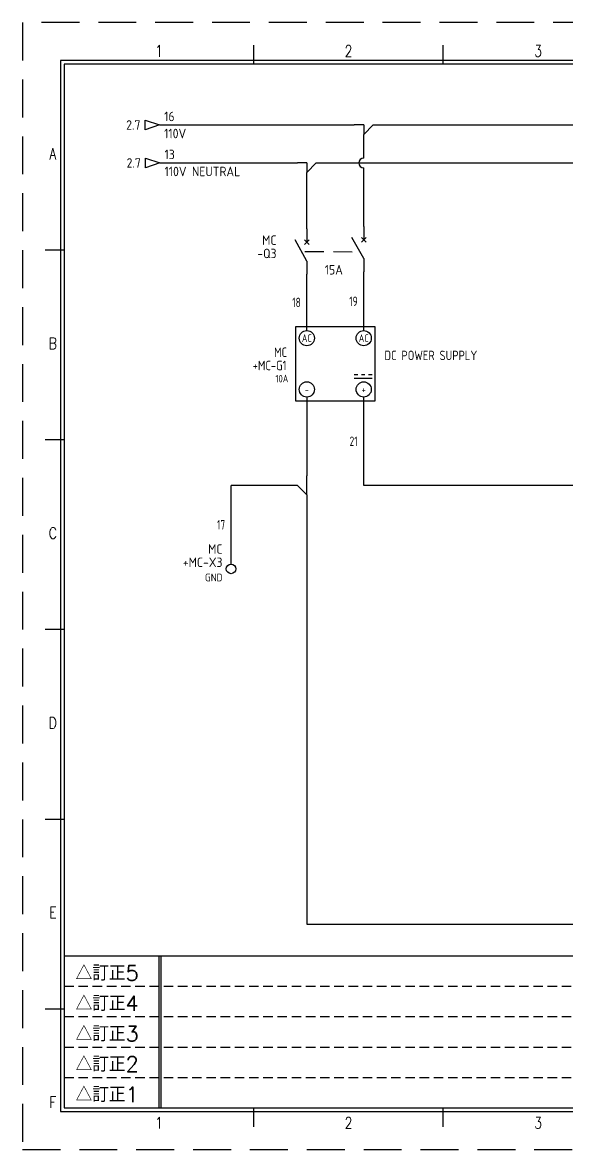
# Model space of a CAD drawing. Header units: millimetres. Extents: x 0 to 420, y 0 to 297.
# Drawn here: x 0 to 143.5, y 0 to 297 of the extents above; entities that cross this region are included whole.
import ezdxf
from ezdxf.enums import TextEntityAlignment as Align

# ---------------------------------------------------------------- set-up
doc = ezdxf.new("R2010")
doc.units = ezdxf.units.MM
doc.header["$LTSCALE"] = 10
for name, pattern in [('DASHED', [0.75, 0.5, -0.25]), ('DASHEDX2', [1.5, 1, -0.5]), ('HIDDEN', [0.375, 0.25, -0.125])]:
    doc.linetypes.add(name, pattern=pattern)
doc.layers.get('0').update_dxf_attribs({"linetype": 'CONTINUOUS'})
for name, color, linetype in [('BLU_1.0mm^2', 5, 'CONTINUOUS'), ('COMMENT', 4, 'CONTINUOUS'), ('DESC', 150, 'CONTINUOUS'), ('GRN_2.5mm^2', 3, 'CONTINUOUS'), ('HIDDEN', 7, 'HIDDEN'), ('LINK', 9, 'DASHED'), ('LOC', 8, 'CONTINUOUS'), ('MISC', 7, 'CONTINUOUS'), ('RED_2.5mm^2', 1, 'CONTINUOUS'), ('SYMS', 7, 'CONTINUOUS'), ('TAGS', 150, 'CONTINUOUS'), ('TERMS', 123, 'CONTINUOUS'), ('TITLE', 4, 'CONTINUOUS'), ('WIRENO', 72, 'CONTINUOUS'), ('WIREREF_DEST', 52, 'CONTINUOUS'), ('XREF', 7, 'CONTINUOUS'), ('ZUWAKU', 7, 'CONTINUOUS')]:
    doc.layers.add(name, color=color, linetype=linetype)
doc.styles.get("Standard").update_dxf_attribs({"font": 'romans', "width": 0.8, "bigfont": 'extfont'})
doc.styles.add('WD_IEC', font='isocp2.shx', dxfattribs={"width": 0.9, "height": 4, "bigfont": 'extfont2.shx'})

# ---------------------------------------------------------------- blocks, each defined once
blk = doc.blocks.new('JIS_tblock_a3(L)')
at = {"layer": 'HIDDEN'}
for p, q in [((-398, 32), (-258, 32)), ((-398, 24), (-258, 24)), ((-398, 16), (-258, 16)), ((-398, 8), (-258, 8))]:
    blk.add_line(p, q, dxfattribs=at)
at = {"layer": 'ZUWAKU'}
for p, q in [((-398, 40), (0, 40)), ((-398, 40), (-398, 0)), ((-373, 40), (-373, 0)), ((-372.5, 40), (-372.5, 0)), ((-258, 0), (-258, 40)), ((-238, 40), (-238, 20)), ((-218, 40), (-218, 20)), ((-198, 40), (-198, 20)), ((-178, 40), (-178, 20)), ((-158, 0), (-158, 40)), ((0, 0), (0, 40)), ((-241, 35), (-254, 23)), ((-238, 34), (-158, 34)), ((-158, 30), (0, 30)), ((-78, 30), (-78, 20)), ((-258, 20), (-158, 20)), ((-158, 20), (0, 20)), ((-20, 20), (-20, 0)), ((-398, 0), (0, 0))]:
    blk.add_line(p, q, dxfattribs=at)
at = {"layer": 'TITLE'}
for tag, p, height in [('REVINFO51', (-370, 34), 3), ('ORDER2', (-139, 32.5), 5), ('REVINFO41', (-370, 26), 3), ('INFO1', (-139, 22.5), 5), ('SCALE0', (-247.5, 23), 3), ('REVINFO31', (-370, 18), 3), ('REVINFO21', (-370, 10), 3), ('ORDER1', (-136, 6), 5), ('REVINFO11', (-370, 2), 3)]:
    blk.add_attdef(tag, p, '', height=height, dxfattribs=at)
for tag, p in [('REVDATEY5', (-306, 34)), ('REVDATEM5', (-298, 34)), ('REVDATED5', (-290, 34)), ('REVDESIGN5', (-260, 34)), ('SCALE1', (-251, 29)), ('REVDATEY4', (-306, 26)), ('REVDATEM4', (-298, 26)), ('REVDATED4', (-290, 26)), ('REVDESIGN4', (-260, 26)), ('REVDATEY3', (-306, 18)), ('REVDATEM3', (-298, 18)), ('REVDATED3', (-290, 18)), ('REVDESIGN3', (-260, 18)), ('REVDATEY2', (-306, 10)), ('REVDATEM2', (-298, 10)), ('REVDATED2', (-290, 10)), ('REVDESIGN2', (-260, 10)), ('REVDATEY1', (-306, 2)), ('REVDATEM1', (-298, 2)), ('REVDATED1', (-290, 2)), ('REVDESIGN1', (-260, 2))]:
    blk.add_attdef(tag, text='', height=3, dxfattribs=at).set_placement(p, align=Align.RIGHT)
for tag, height, p in [('DESIGN1', 3, (-228, 27)), ('DESIGN2', 3, (-208, 27)), ('DESIGN3', 3, (-188, 27)), ('DESIGN4', 3, (-168, 27)), ('FILENAME0', 5, (-47.8, 25)), ('PAGE0', 3, (-10.3, 8.6))]:
    blk.add_attdef(tag, text='', height=height, dxfattribs=at).set_placement(p, align=Align.MIDDLE)
at = {"layer": 'TITLE', "flags": 1}
blk.add_attdef('LPAGE0', text='', height=3, dxfattribs=at).set_placement((-11, 3), align=Align.CENTER)
for tag, p in [('TYPE0', (-398, 0)), ('ORDER3', (-398, 0)), ('ORDER4', (-398, 0)), ('ORDER5', (-398, 0)), ('ORDER6', (-398, 0)), ('ORDER7', (-398, 0)), ('ORDER8', (-398, 0)), ('ORDER9', (-398, 0)), ('ORDER10', (-398, 0)), ('ORDER11', (-398, 0)), ('ORDER12', (-398, 0)), ('ORDER13', (-398, 0)), ('ORDER14', (-398, 0)), ('ORDER15', (-398, 0)), ('ORDER16', (-398, 0)), ('ORDER17', (-398, 0)), ('ORDER18', (-398, 0)), ('ORDER19', (-398, 0)), ('ORDER20', (-398, 0)), ('ORDER21', (-398, 0)), ('ORDER22', (-398, 0)), ('ORDER23', (-398, 0)), ('SCALETYPE0', (-398, 0)), ('DATEY1', (-398, 0)), ('DATEM1', (-398, 0)), ('DATED1', (-398, 0)), ('DATEY2', (-398, 0)), ('DATEM2', (-398, 0)), ('DATED2', (-398, 0)), ('BANNAME0', (-398, 0)), ('INFO3', (-398, 0)), ('INFO4', (-398, 0)), ('INFO5', (-398, 0)), ('INFO6', (-398, 0)), ('INFO7', (-398, 0)), ('INFO8', (-398, 0)), ('INFO9', (-398, 0)), ('INFO10', (-398, 0)), ('INFO11', (-398, 0)), ('INFO12', (-398, 0)), ('INFO13', (-398, 0)), ('INFO14', (-398, 0)), ('INFO15', (-398, 0)), ('INFO16', (-398, 0)), ('INFO17', (-398, 0)), ('INFO18', (-398, 0)), ('INFO19', (-398, 0)), ('INFO20', (-398, 0)), ('INFO21', (-398, 0)), ('INFO22', (-398, 0)), ('INFO23', (-398, 0)), ('INFO24', (-398, 0)), ('DATEY3', (-398, 0)), ('DATEM3', (-398, 0)), ('DATED3', (-398, 0)), ('DATEY4', (-398, 0)), ('DATEM4', (-398, 0)), ('DATED4', (-398, 0)), ('DATEY5', (-398, 0)), ('DATEM5', (-398, 0)), ('DATED5', (-398, 0)), ('DATEY6', (-398, 0)), ('DATEM6', (-398, 0)), ('DATED6', (-398, 0)), ('REFERENCETYPE0', (-398, 0)), ('INFO2', (-397.7, 0))]:
    blk.add_attdef(tag, p, '', height=3, dxfattribs=at)
at = {"layer": 'TITLE', "width": 0.8, "flags": 1}
for tag in ['REVINFO12', 'REVINFO13', 'REVINFO22', 'REVINFO23', 'REVINFO32', 'REVINFO33', 'REVINFO42', 'REVINFO43', 'REVINFO52', 'REVINFO53', 'REVINFO61', 'REVINFO62', 'REVINFO63', 'REVINFO71', 'REVINFO72', 'REVINFO73', 'REVINFO81', 'REVINFO82', 'REVINFO83', 'REVDESIGN6', 'REVDESIGN7', 'REVDESIGN8', 'REVDATEY6', 'REVDATEM6', 'REVDATED6', 'REVDATEY7', 'REVDATEM7', 'REVDATED7', 'REVDATEY8', 'REVDATEM8', 'REVDATED8']:
    blk.add_attdef(tag, (-398, 0), '', height=3, dxfattribs=at)
at = {"layer": 'TITLE', "flags": 1}
blk.add_attdef('PAPER0', text='', height=1, dxfattribs=at).set_placement((-3, -1), align=Align.TOP_RIGHT)
at = {"layer": 'ZUWAKU'}
for s, height, p in [('スケール', 3, (-257, 36)), ('納品先', 3, (-156, 36)), ('△訂正5', 4, (-395, 33.5)), ('△訂正4', 4, (-395, 25.5)), ('図面名称', 3, (-156, 26)), ('図番', 3, (-77, 26)), ('△訂正3', 4, (-395, 17.5)), ('オーダー番号', 3, (-156, 15)), ('△訂正2', 4, (-395, 9.5)), ('△訂正1', 4, (-395, 1.5))]:
    blk.add_text(s, height=height, dxfattribs=at).set_placement(p)
for s, p in [('設 計', (-228, 35)), ('製 図', (-208, 35)), ('検 図', (-188, 35)), ('承 認', (-168, 35)), ('ﾍﾟｰｼﾞNo.', (-10.23, 14.88))]:
    blk.add_text(s, height=3.5, dxfattribs=at).set_placement(p, align=Align.CENTER)
blk = doc.blocks.new('VPS12X2')
for p, q in [((18, 1), (-3, 1)), ((-3, 1), (-3, -18.5)), ((18, -18.5), (18, 1)), ((-3, -18.5), (18, -18.5))]:
    blk.add_line(p, q)
for centre in [(0, -2), (15, -2), (0, -15.5), (15, -15.5)]:
    blk.add_circle(centre, 2)
at = {"layer": 'SYMS'}
for p, q in [((12.5, -11.56), (13.44, -11.56)), ((14.38, -11.56), (15.31, -11.56)), ((16.25, -11.56), (17.19, -11.56)), ((12.5, -12.5), (17.19, -12.5))]:
    blk.add_line(p, q, dxfattribs=at)
at = {"style": 'WD_IEC', "width": 0.9, "flags": 1}
for tag, p in [('X2TERM01', (0, 0)), ('X2TERM02', (15, 0)), ('X4TERM01', (-2, -2)), ('X1TERM02', (17, -2)), ('X4TERM03', (-2, -15.5)), ('X8TERM03', (0, -17.5)), ('X8TERM04', (15, -17.5)), ('X1TERM04', (17, -15.5))]:
    blk.add_attdef(tag, p, '', height=0.32, dxfattribs=at)
at = {"linetype": 'Continuous', "style": 'WD_IEC', "width": 0.9, "flags": 8}
for tag, p in [('TERM01', (0, -2)), ('TERM02', (15, -2)), ('TERM03', (0, -15.5)), ('TERM04', (15, -15.5))]:
    blk.add_attdef(tag, text='', height=2, dxfattribs=at).set_placement(p, align=Align.MIDDLE)
at = {"style": 'WD_IEC'}
for tag, width, p in [('INST', 0.8, (-4.5, -5.44)), ('LOC', 0.8, (-4.5, -7.94)), ('TAG1', 0.9, (-4.5, -10.44)), ('XREF', 0.8, (-4.5, -13.94))]:
    blk.add_attdef(tag, text='', height=2, dxfattribs=dict(at, width=width)).set_placement(p, align=Align.RIGHT)
for tag, height, width, flags, p in [('MFG', 2, 0.8, 1, (9, -5.12)), ('CAT', 2, 0.8, 1, (9, -7.62)), ('FAMILY', 0.32, 0.9, 9, (8.83, -13.19))]:
    blk.add_attdef(tag, text='', height=height, dxfattribs=dict(at, width=width, flags=flags)).set_placement(p, align=Align.CENTER)
at = {"style": 'WD_IEC', "width": 0.9}
for tag, p in [('DESC2', (19.5, -7.94)), ('DESC1', (-2.19, -9.5)), ('DESC3', (19.5, -10.44))]:
    blk.add_attdef(tag, p, '', height=2, dxfattribs=at)
at = {"style": 'WD_IEC', "width": 0.8}
for tag, p in [('RATING1', (9, -10.12)), ('RATING2', (9, -12.62))]:
    blk.add_attdef(tag, text='', height=2, dxfattribs=at).set_placement(p, align=Align.CENTER)
at = {"linetype": 'Continuous', "style": 'WD_IEC', "width": 0.9, "flags": 9}
blk.add_attdef('ASSYCODE', text='', height=0.32, dxfattribs=at).set_placement((9, -13.69), align=Align.CENTER)
blk = doc.blocks.new('HA1D3')
blk.add_lwpolyline([(0, 0), (-3.75, -1.25), (-3.75, 1.25)], close=True)
at = {"style": 'WD_IEC'}
for tag, p, height, flags in [('WIRENO', (1.25, 1), 2.5, 8), ('X1TERM01', (0, 0), 0.32, 1)]:
    blk.add_attdef(tag, p, '', height=height, dxfattribs=dict(at, flags=flags))
blk.add_attdef('XREF', text='', height=2.5, dxfattribs=at).set_placement((-5, 0), align=Align.MIDDLE_RIGHT)
at = {"style": 'WD_IEC', "flags": 1}
blk.add_attdef('SIGCODE', text='', height=1, dxfattribs=at).set_placement((-2.5, 1.8), align=Align.RIGHT)
at = {"style": 'WD_IEC'}
blk.add_attdef('DESC1', text='', height=2.5, dxfattribs=at).set_placement((1.25, -1), align=Align.TOP_LEFT)
blk = doc.blocks.new('WD_WNV')
at = {"layer": 'WIRENO', "linetype": 'Continuous', "style": 'WD_IEC', "width": 0.8}
blk.add_attdef('WIRENO', text='', height=2.5, dxfattribs=at).set_placement((-1.6, 0), align=Align.MIDDLE_RIGHT)
at = {"layer": 'WIRENO', "style": 'WD_IEC', "flags": 1}
for tag, p in [('W08USER', (-1, 0.375)), ('W04USER', (-1, 0.875)), ('W05USER', (-1, 0.75)), ('W09USER', (-1, 0.25)), ('W03USER', (-1, 1)), ('W06USER', (-1, 0.625)), ('W07USER', (-1, 0.5)), ('W02USER', (-1, 1.125)), ('W01USER', (-1, 1.25)), ('W10USER', (-1, 0.125))]:
    blk.add_attdef(tag, text='', height=0.08, dxfattribs=at).set_placement(p, align=Align.CENTER)
blk = doc.blocks.new('JIS_border_a3(L)')
at = {"layer": 'ZUWAKU', "color": 5, "linetype": 'DASHEDX2'}
for p, q in [((420, 297), (0, 297)), ((0, 297), (0, 0)), ((0, 0), (420, 0))]:
    blk.add_line(p, q, dxfattribs=at)
at = {"layer": 'ZUWAKU'}
for p, q in [((61, 286), (61, 291)), ((111, 286), (111, 291)), ((11, 237), (6, 237)), ((11, 187), (6, 187)), ((11, 137), (6, 137)), ((11, 87), (6, 87)), ((11, 37), (6, 37)), ((61, 6), (61, 11)), ((111, 6), (111, 11))]:
    blk.add_line(p, q, dxfattribs=at)
at = {"layer": 'ZUWAKU', "color": 5}
for p, q in [((10, 287), (10, 10)), ((410, 287), (10, 287)), ((11, 286), (11, 11)), ((409, 286), (11, 286)), ((10, 10), (410, 10)), ((11, 11), (409, 11))]:
    blk.add_line(p, q, dxfattribs=at)
at = {"layer": 'COMMENT', "width": 0.8}
for s, p in [('1', (36, 289.5)), ('2', (86, 289.5)), ('3', (136, 289.5)), ('A', (8, 262.43)), ('B', (8, 212.43)), ('C', (8, 162.43)), ('D', (8, 112.43)), ('E', (8, 62.43)), ('F', (8, 12.43)), ('1', (36, 7)), ('2', (86, 7)), ('3', (136, 7))]:
    blk.add_text(s, height=3, dxfattribs=at).set_placement(p, align=Align.MIDDLE)
blk = doc.blocks.new('VT0002')
blk.add_circle((0, 0), 1.25)
at = {"style": 'WD_IEC'}
for tag, p in [('INST', (-2.25, 7.5)), ('LOC', (-2.25, 4))]:
    blk.add_attdef(tag, text='', height=2.5, dxfattribs=at).set_placement(p, align=Align.RIGHT)
at = {"style": 'WD_IEC', "flags": 1}
for tag, p, height in [('ASSYCODE', (2.75, 10.75), 1), ('CATDESC', (2.75, 9.25), 1), ('MFG', (2.75, 7.25), 1.5), ('CAT', (2.75, 4.75), 1.5), ('X4TERM01', (-1.25, 0), 0.32), ('X4PIN01', (-1.25, 1), 0.4), ('X4TERMDESC01', (-1.25, 0.5), 0.4), ('X2TERM01', (0, 1.25), 0.32), ('X2PIN01', (0, 2.25), 0.4), ('X2TERMDESC01', (0, 1.75), 0.4), ('X8PIN01', (0, -0.25), 0.4), ('X1TERM01', (1.25, 0), 0.32), ('X1PIN01', (1.25, 1), 0.4), ('X1TERMDESC01', (1.25, 0.5), 0.4), ('X8TERM01', (0, -1.25), 0.32), ('X8TERMDESC01', (0, -0.75), 0.4), ('STRIPSEQ', (0, -3), 0.4), ('LINKTERM', (0, -2), 0.4)]:
    blk.add_attdef(tag, p, '', height=height, dxfattribs=at)
at = {"style": 'WD_IEC', "flags": 8}
for tag, height, p in [('TAGSTRIP', 2.5, (-2.25, 0.5)), ('TERM01', 2, (-2.25, -3.25))]:
    blk.add_attdef(tag, text='', height=height, dxfattribs=at).set_placement(p, align=Align.RIGHT)
blk = doc.blocks.new('HT0_824')
at = {"layer": 'GRN_2.5mm^2'}
for p, q in [((-2.5, 0), (0, -2.5)), ((0, -2.5), (0, 2.5))]:
    blk.add_line(p, q, dxfattribs=at)
at = {"layer": 'GRN_2.5mm^2', "style": 'WD_IEC', "flags": 1}
for tag, p in [('X4TERM01', (-2.5, 0)), ('X2TERM01', (0, 2.5)), ('WDWSEQ', (1.92, 1.22)), ('X8TERM01', (0, -2.5))]:
    blk.add_attdef(tag, p, '', height=0.4, dxfattribs=at)
blk = doc.blocks.new('VCB1')
for p, q in [((0, 6), (0, 2.5)), ((0, -2.5), (-3.12, 3.12)), ((0.62, 1.88), (-0.62, 3.12)), ((-0.62, 1.88), (0.62, 3.12)), ((0, -2.5), (0, -6))]:
    blk.add_line(p, q)
at = {"style": 'WD_IEC'}
for tag, p in [('INST', (-8, 5.25)), ('LOC', (-8, 1.75)), ('TAG1', (-8, -1.75)), ('RATING1', (-8, -6.35)), ('DESC1', (-8, -14.35)), ('DESC2', (-8, -17.85)), ('DESC3', (-8, -21.35))]:
    blk.add_attdef(tag, text='', height=2.5, dxfattribs=at).set_placement(p, align=Align.RIGHT)
at = {"style": 'WD_IEC', "flags": 1}
for tag, p, height in [('X2TERM02', (0, 6), 0.32), ('MFG', (2.84, 2.53), 1.5), ('X4LINK', (-2, 0), 0.32), ('X1LINK', (-0.5, 0), 0.32), ('CAT', (2.84, 0.03), 1.5), ('X8TERM01', (0, -6), 0.32), ('ASSYCODE', (1, -9), 1), ('FAMILY', (1, -10.5), 1), ('CATDESC', (1, -12), 1), ('CONTACT', (1, -13.5), 1)]:
    blk.add_attdef(tag, p, '', height=height, dxfattribs=at)
at = {"style": 'WD_IEC'}
blk.add_attdef('TERM02', text='', height=2, dxfattribs=at).set_placement((1.43, 6), align=Align.TOP_LEFT)
blk.add_attdef('TERM01', (1.4, -5.61), '', height=2, dxfattribs=at)
at = {"lineweight": 15, "style": 'WD_IEC'}
blk.add_attdef('XREF', text='', height=2.5, dxfattribs=at).set_placement((-8, -10.35), align=Align.RIGHT)
blk = doc.blocks.new('VCB2')
for p, q in [((0, 6), (0, 2.5)), ((0, -2.5), (-3.12, 3.12)), ((0.62, 1.88), (-0.62, 3.12)), ((-0.62, 1.88), (0.62, 3.12)), ((0, -2.5), (0, -6))]:
    blk.add_line(p, q)
at = {"style": 'WD_IEC'}
for tag, p in [('INST', (-8, 5.25)), ('LOC', (-8, 1.75)), ('TAG2', (-8, -1.75)), ('RATING1', (-8, -6.35)), ('DESC1', (-8, -14.35)), ('DESC2', (-8, -17.85)), ('DESC3', (-8, -21.35))]:
    blk.add_attdef(tag, text='', height=2.5, dxfattribs=at).set_placement(p, align=Align.RIGHT)
at = {"style": 'WD_IEC', "flags": 1}
for tag, p, height in [('X2TERM02', (0, 6), 0.32), ('X4LINK', (-2, 0), 0.32), ('X1LINK', (-0.5, 0), 0.32), ('X8TERM01', (0, -6), 0.32), ('FAMILY', (1, -10.5), 1), ('CONTACT', (1, -13.5), 1)]:
    blk.add_attdef(tag, p, '', height=height, dxfattribs=at)
at = {"style": 'WD_IEC'}
blk.add_attdef('TERM02', text='', height=2, dxfattribs=at).set_placement((1.39, 6.15), align=Align.TOP_LEFT)
blk.add_attdef('TERM01', (1.39, -5.85), '', height=2, dxfattribs=at)
at = {"lineweight": 15, "style": 'WD_IEC'}
blk.add_attdef('XREF', text='', height=2.5, dxfattribs=at).set_placement((-8, -10.35), align=Align.RIGHT)
blk = doc.blocks.new('VT0_184')
for p, q in [((0, 0), (-2.5, 0)), ((0, 0), (0, -2.5)), ((0, -2.5), (2.5, 0))]:
    blk.add_line(p, q)
at = {"style": 'WD_IEC', "flags": 1}
for tag, p in [('X4TERM01', (-2.5, 0)), ('X1TERM01', (2.5, 0)), ('X8TERM01', (0, -2.5)), ('WDWSEQ', (1.53, -1.26))]:
    blk.add_attdef(tag, p, '', height=0.4, dxfattribs=at)

msp = doc.modelspace()

# ---------------------------------------------------------------- linework, layer by layer
at = {"layer": 'BLU_1.0mm^2'}
for p, q in [((90, 175), (90, 198.31)), ((157.5, 175), (90, 175))]:
    msp.add_line(p, q, dxfattribs=at)
at = {"layer": 'GRN_2.5mm^2'}
for p, q in [((75, 198.31), (75, 177.5)), ((72.5, 175), (55.05, 175)), ((55.05, 154.25), (55.05, 175)), ((75, 172.5), (75, 59.37)), ((75, 59.37), (326.56, 59.37))]:
    msp.add_line(p, q, dxfattribs=at)
at = {"layer": 'LINK'}
msp.add_lwpolyline([(74.5, 236.65), (88.98, 236.6)], dxfattribs=at)
at = {"layer": 'RED_2.5mm^2'}
for p, q in [((36.11, 270), (87.5, 270)), ((90, 270), (89.93, 270)), ((90, 261.27), (90, 267.5)), ((92.5, 270), (366.37, 270)), ((36.21, 260), (72.5, 260)), ((77.5, 260), (366.47, 260)), ((90, 243.27), (90, 258.73)), ((75, 242.65), (75, 257.5)), ((75, 215.81), (75, 230.65)), ((90, 215.81), (90, 231.27))]:
    msp.add_line(p, q, dxfattribs=at)
msp.add_arc((90, 260), 1.27, 90, 270, dxfattribs=at)

# ---------------------------------------------------------------- block references
msp.add_blockref('JIS_border_a3(L)', (0, 0))
msp.add_blockref('JIS_tblock_a3(L)', (409, 11)).add_auto_attribs({'ORDER1': '注文番号', 'ORDER2': '顧客名', 'INFO1': 'DC電源'})
at = {"layer": 'GRN_2.5mm^2'}
msp.add_blockref('HT0_824', (75, 175), dxfattribs=at)
at = {"layer": 'RED_2.5mm^2'}
for p in [(90, 270), (75, 260)]:
    msp.add_blockref('VT0_184', p, dxfattribs=at)
at = {"layer": 'SYMS'}
ref = msp.add_blockref('HA1D3', (36.11, 270), dxfattribs=at)
ref.add_attrib('WIRENO', '16', (37.36, 271), dxfattribs={"layer": 'WIREREF_DEST', "height": 2.5, "style": 'WD_IEC', "flags": 8})
ref.add_attrib('DESC1', '110V', dxfattribs={"layer": 'DESC', "height": 2.5, "style": 'WD_IEC'}).set_placement((37.36, 269), align=Align.TOP_LEFT)
ref.add_attrib('XREF', '2.7', dxfattribs={"layer": 'XREF', "height": 2.5, "style": 'WD_IEC'}).set_placement((31.11, 270), align=Align.MIDDLE_RIGHT)
ref = msp.add_blockref('HA1D3', (36.21, 260), dxfattribs=at)
ref.add_attrib('WIRENO', '13', (37.46, 261), dxfattribs={"layer": 'WIREREF_DEST', "height": 2.5, "style": 'WD_IEC', "flags": 8})
ref.add_attrib('DESC1', '110V NEUTRAL', dxfattribs={"layer": 'DESC', "height": 2.5, "style": 'WD_IEC'}).set_placement((37.46, 259), align=Align.TOP_LEFT)
ref.add_attrib('XREF', '2.7', dxfattribs={"layer": 'XREF', "height": 2.5, "style": 'WD_IEC'}).set_placement((31.21, 260), align=Align.MIDDLE_RIGHT)
ref = msp.add_blockref('VCB1', (75, 236.65), dxfattribs=at)
ref.add_attrib('TAG1', '-Q3', dxfattribs={"layer": 'TAGS', "height": 2.5, "style": 'WD_IEC'}).set_placement((67, 234.9), align=Align.RIGHT)
ref.add_attrib('LOC', 'MC', dxfattribs={"layer": 'LOC', "height": 2.5, "style": 'WD_IEC'}).set_placement((67, 238.4), align=Align.RIGHT)
ref = msp.add_blockref('VCB2', (90, 237.27), dxfattribs=at)
ref.add_attrib('RATING1', '15A', dxfattribs={"layer": 'MISC', "height": 2.5, "style": 'WD_IEC'}).set_placement((84.5, 230.59), align=Align.RIGHT)
ref = msp.add_blockref('VPS12X2', (75, 215.81), dxfattribs=at)
ref.add_attrib('TERM03', '-', dxfattribs={"layer": 'TERMS', "linetype": 'Continuous', "height": 2, "style": 'WD_IEC', "width": 0.9, "flags": 8}).set_placement((75, 200.31), align=Align.MIDDLE)
ref.add_attrib('TERM01', 'AC', dxfattribs={"layer": 'TERMS', "linetype": 'Continuous', "height": 2, "style": 'WD_IEC', "width": 0.9, "flags": 8}).set_placement((75, 213.81), align=Align.MIDDLE)
ref.add_attrib('TAG1', '+MC-G1', dxfattribs={"layer": 'TAGS', "height": 2.5, "style": 'WD_IEC', "width": 0.9}).set_placement((69.61, 205.37), align=Align.RIGHT)
ref.add_attrib('LOC', 'MC', dxfattribs={"layer": 'LOC', "height": 2.5, "style": 'WD_IEC', "width": 0.9}).set_placement((69.79, 208.85), align=Align.RIGHT)
ref.add_attrib('TERM02', 'AC', dxfattribs={"layer": 'TERMS', "linetype": 'Continuous', "height": 2, "style": 'WD_IEC', "width": 0.9, "flags": 8}).set_placement((90, 213.81), align=Align.MIDDLE)
ref.add_attrib('TERM04', '+', dxfattribs={"layer": 'TERMS', "linetype": 'Continuous', "height": 2, "style": 'WD_IEC', "width": 0.9, "flags": 8}).set_placement((90, 200.31), align=Align.MIDDLE)
ref.add_attrib('RATING1', '10A', dxfattribs={"layer": 'MISC', "height": 2, "style": 'WD_IEC', "width": 0.9}).set_placement((68.42, 202.16), align=Align.CENTER)
ref.add_attrib('DESC1', 'DC POWER SUPPLY', (95.47, 208.02), dxfattribs={"layer": 'DESC', "height": 2.5, "style": 'WD_IEC', "width": 0.9})
ref = msp.add_blockref('VT0002', (55, 153), dxfattribs=at)
ref.add_attrib('TAGSTRIP', '+MC-X3', dxfattribs={"layer": 'TAGS', "height": 2.5, "style": 'WD_IEC', "flags": 8}).set_placement((52.75, 153.5), align=Align.RIGHT)
ref.add_attrib('LOC', 'MC', dxfattribs={"layer": 'LOC', "height": 2.5, "style": 'WD_IEC'}).set_placement((52.75, 157), align=Align.RIGHT)
ref.add_attrib('TERM01', 'GND', dxfattribs={"layer": 'TERMS', "height": 2, "style": 'WD_IEC', "flags": 8}).set_placement((52.75, 149.75), align=Align.RIGHT)
at = {"layer": 'WIRENO'}
for p, values in [((75, 223.23), {'WIRENO': '18'}), ((90, 223.54), {'WIRENO': '19'}), ((90, 186.65), {'WIRENO': '21'}), ((55.05, 164.62), {'WIRENO': '17'})]:
    msp.add_blockref('WD_WNV', p, dxfattribs=at).add_auto_attribs(values)

doc.saveas('drawing.dxf')
